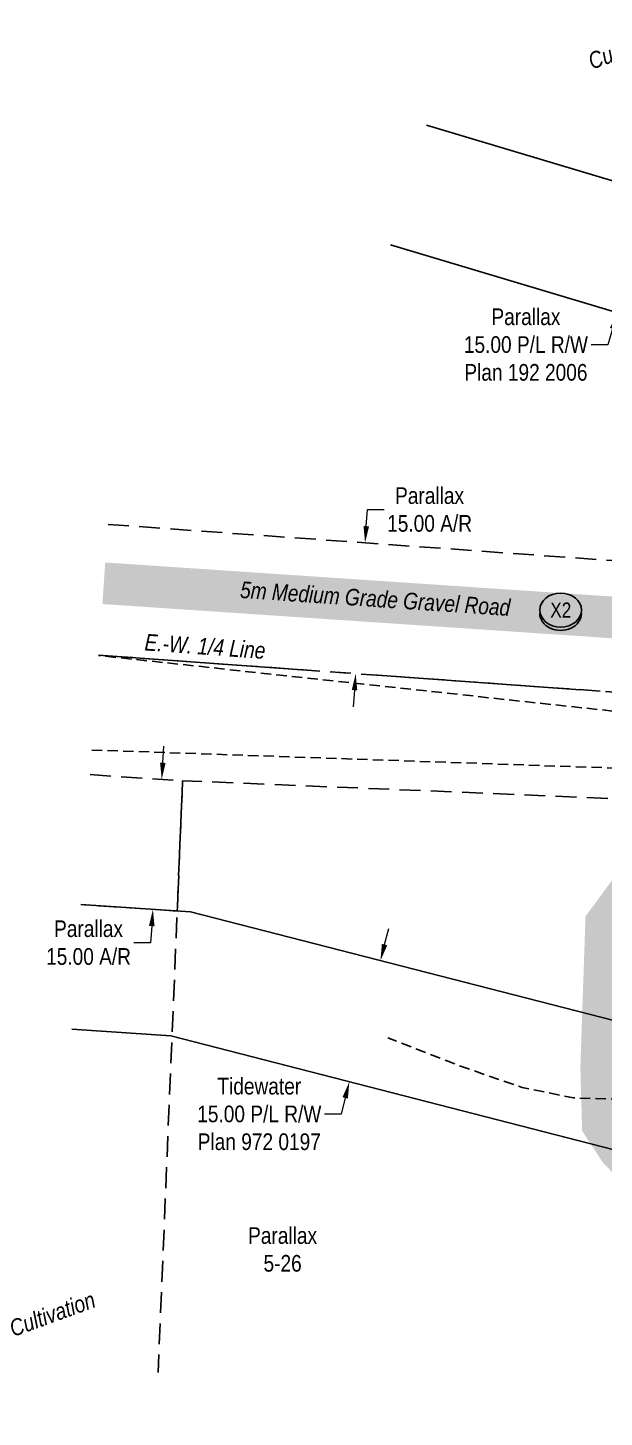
# Model space of a CAD drawing. Extents: x 297466 to 300921, y 5806509 to 5810209.
# Drawn here: x 298591 to 298937, y 5807051 to 5807885 of the extents above; entities that cross this region are included whole.
import ezdxf
from ezdxf.enums import TextEntityAlignment as Align

# ---------------------------------------------------------------- set-up
doc = ezdxf.new("R2010")
doc.units = 0
doc.header["$LTSCALE"] = 5
doc.header["$PDMODE"] = 35
doc.header["$PDSIZE"] = 0.5
for name, pattern in [('foc-ACCESSROAD', [3.75, 2.5, -1.25]), ('foc-QUARTERLINE', [33, 25, -3, 2, -3]), ('UG_PIPE', [1.875, 1.25, -0.625])]:
    doc.linetypes.add(name, pattern=pattern)
doc.layers.get('Defpoints').update_dxf_attribs({"color": 9})
for name, color, linetype in [('AS-PIPE-UG', 44, 'UG_PIPE'), ('AS-ROADS', 254, 'Continuous'), ('C-AR', 13, 'foc-ACCESSROAD'), ('C-RW', 13, 'Continuous'), ('C-WS', 13, 'foc-ACCESSROAD'), ('F-RW', 190, 'Continuous'), ('L-QSEC', 8, 'foc-QUARTERLINE'), ('P-CROSSINGS', 250, 'Continuous')]:
    doc.layers.add(name, color=color, linetype=linetype)
for name, color, linetype, lineweight in [('C-AR-T', 13, 'Continuous', 9), ('C-RW-T', 13, 'Continuous', 9), ('C-WS-T', 13, 'Continuous', 9), ('F-RW-T', 190, 'Continuous', 9), ('T-TEXT', 48, 'Continuous', 18)]:
    doc.layers.add(name, color=color, linetype=linetype, lineweight=lineweight)
doc.styles.add('175L', font='ARIALN.TTF', dxfattribs={"height": 20})
doc.styles.add('80CG', font='ARIALN.TTF', dxfattribs={"height": 10})
doc.styles.add('80L', font='ARIALN.TTF', dxfattribs={"height": 10})
doc.styles.add('80LS', font='ARIALNI.TTF', dxfattribs={"height": 10})
doc.styles.add('Crossing', font='ARIALN.TTF', dxfattribs={"height": 10})
doc.dimstyles.new('Compass 5 000', dxfattribs={"dimscale": 5, "dimtxt": 9, "dimasz": 2, "dimexe": 0.2, "dimexo": 0.0625, "dimgap": 0.5, "dimtad": 0, "dimtih": 1, "dimtoh": 1, "dimzin": 0, "dimdsep": 46, "dimtxsty": '80CG', "dimcen": 0.1, "dimse1": 1, "dimse2": 1, "dimclrd": 256, "dimclrt": 256, "dimaunit": 1, "dimadec": 4, "dimazin": 0, "dimtfac": 0.06, "dimtofl": 0, "dimtmove": 0, "dimatfit": 1, "dimfxl": 0.2, "dimtolj": 1, "dimtzin": 0, "dimlwd": -1, "dimarcsym": 0})

# ---------------------------------------------------------------- blocks, each defined once
blk = doc.blocks.new('*D407')
at = {"layer": 'Defpoints', "color": 0, "linetype": 'Continuous', "transparency": 16777216}
for p in [(298752.79, 5807337.63), (298734.14, 5807265), (298783.59, 5807252.31)]:
    blk.add_point(p, dxfattribs=at)
at = {"layer": 'F-RW-T', "transparency": 16777216}
for p, q in [((298804.72, 5807334.62), (298807.21, 5807344.31)), ((298781.1, 5807242.62), (298778.61, 5807232.93)), ((298778.61, 5807232.93), (298768.61, 5807232.93))]:
    blk.add_line(p, q, dxfattribs=at)
at = {"layer": 'F-RW-T', "linetype": 'Continuous', "transparency": 16777216}
for points in [[(298803.11, 5807335.04), (298806.34, 5807334.21), (298802.24, 5807324.94)], [(298779.48, 5807243.04), (298782.71, 5807242.21), (298783.59, 5807252.31)]]:
    blk.add_solid(points, dxfattribs=at)
at = {"layer": 'F-RW-T', "linetype": 'Continuous', "transparency": 16777216, "insert": (298729.53, 5807232.93), "char_height": 10, "attachment_point": 5, "style": '80CG'}
blk.add_mtext('\\A1;Tidewater\\P15.00 P/L R/W\\PPlan 972 0197', dxfattribs=at)
blk = doc.blocks.new('*D408')
at = {"layer": 'C-AR-T', "transparency": 16777216}
for p, q in [((298671.64, 5807443.74), (298672.32, 5807453.72)), ((298665.01, 5807345.74), (298664.33, 5807335.76)), ((298664.33, 5807335.76), (298654.33, 5807335.76))]:
    blk.add_line(p, q, dxfattribs=at)
at = {"layer": 'C-AR-T', "linetype": 'Continuous', "transparency": 16777216}
for points in [[(298669.98, 5807443.85), (298673.31, 5807443.63), (298670.97, 5807433.76)], [(298663.34, 5807345.85), (298666.67, 5807345.63), (298665.68, 5807355.72)]]:
    blk.add_solid(points, dxfattribs=at)
at = {"layer": 'Defpoints', "color": 0, "linetype": 'Continuous', "transparency": 16777216}
for p in [(298658.09, 5807434.64), (298652.8, 5807356.59), (298665.68, 5807355.72)]:
    blk.add_point(p, dxfattribs=at)
at = {"layer": 'C-AR-T', "linetype": 'Continuous', "transparency": 16777216, "insert": (298627.05, 5807335.76), "char_height": 10, "attachment_point": 5, "style": '80CG'}
blk.add_mtext('\\A1;Parallax\\P15.00 A/R', dxfattribs=at)
blk = doc.blocks.new('*D411')
at = {"layer": 'C-RW-T', "transparency": 16777216}
for p, q in [((298968.72, 5807795.23), (298971.58, 5807804.81)), ((298941.51, 5807704.21), (298938.65, 5807694.63)), ((298938.65, 5807694.63), (298928.65, 5807694.63))]:
    blk.add_line(p, q, dxfattribs=at)
at = {"layer": 'C-RW-T', "linetype": 'Continuous', "transparency": 16777216}
for points in [[(298967.12, 5807795.71), (298970.31, 5807794.75), (298965.85, 5807785.65)], [(298939.92, 5807704.69), (298943.11, 5807703.74), (298944.38, 5807713.79)]]:
    blk.add_solid(points, dxfattribs=at)
at = {"layer": 'Defpoints', "color": 0, "linetype": 'Continuous', "transparency": 16777216}
for p in [(298945.18, 5807791.83), (298923.7, 5807719.97), (298944.38, 5807713.79)]:
    blk.add_point(p, dxfattribs=at)
at = {"layer": 'C-RW-T', "linetype": 'Continuous', "transparency": 16777216, "insert": (298889.56, 5807694.63), "char_height": 10, "attachment_point": 5, "style": '80CG'}
blk.add_mtext('\\A1;Parallax\\P15.00 P/L R/W\\PPlan 192 2006', dxfattribs=at)
blk = doc.blocks.new('*D412')
at = {"layer": 'C-AR-T', "transparency": 16777216}
for p, q in [((298793.74, 5807585.69), (298794.45, 5807595.66)), ((298794.45, 5807595.66), (298804.45, 5807595.66)), ((298786.68, 5807487.25), (298785.96, 5807477.28))]:
    blk.add_line(p, q, dxfattribs=at)
at = {"layer": 'C-AR-T', "linetype": 'Continuous', "transparency": 16777216}
for points in [[(298792.08, 5807585.8), (298795.4, 5807585.57), (298793.02, 5807575.71)], [(298785.02, 5807487.37), (298788.34, 5807487.13), (298787.39, 5807497.23)]]:
    blk.add_solid(points, dxfattribs=at)
at = {"layer": 'Defpoints', "color": 0, "linetype": 'Continuous', "transparency": 16777216}
for p in [(298793.02, 5807575.71), (298802.91, 5807575), (298797.28, 5807496.52)]:
    blk.add_point(p, dxfattribs=at)
at = {"layer": 'C-AR-T', "linetype": 'Continuous', "transparency": 16777216, "insert": (298831.74, 5807595.66), "char_height": 10, "attachment_point": 5, "style": '80CG'}
blk.add_mtext('\\A1;Parallax\\P15.00 A/R', dxfattribs=at)
blk = doc.blocks.new('xing2')
h = blk.add_hatch(color=50)
h.dxf.hatch_style = 1
edge = h.paths.add_edge_path()
edge.add_ellipse((0, 0), major_axis=(-12.5, 0), ratio=0.816297, start_angle=0, end_angle=360)
h = blk.add_hatch(color=250)
h.dxf.hatch_style = 1
edge = h.paths.add_edge_path()
edge.add_ellipse((0, -2.05), major_axis=(-12.5, 0), ratio=0.816297, start_angle=0, end_angle=180)
edge.add_line((12.5, -2.05), (12.5, 0))
edge.add_ellipse((0, 0), major_axis=(-12.5, 0), ratio=0.816297, start_angle=0, end_angle=180, ccw=False)
edge.add_line((-12.5, 0), (-12.5, -2.05))
at = {"color": 250}
blk.add_ellipse((0, 0), major_axis=(-12.5, 0), ratio=0.816297, dxfattribs=at)
blk.add_ellipse((0, -2.05), major_axis=(-12.5, 0), ratio=0.816297, start_param=0, end_param=3.141593, dxfattribs=at)
at = {"color": 250, "style": 'Crossing'}
blk.add_attdef('CROSSING', text='', height=9, dxfattribs=at).set_placement((0.09, 0.02), align=Align.MIDDLE_CENTER)
at = {"color": 250, "style": 'Crossing', "flags": 1}
for tag, p in [('OWNER', (0.09, -12.49)), ('DESCRIPTION', (0.09, -25.77)), ('LOCATION', (0.09, -39.3)), ('DWG_REF', (0.09, -52.84))]:
    blk.add_attdef(tag, text='', height=9, dxfattribs=at).set_placement(p, align=Align.MIDDLE_CENTER)

msp = doc.modelspace()

# ---------------------------------------------------------------- hatches: boundary and pattern name
at = {"layer": 'AS-ROADS'}
h = msp.add_hatch(color=256, dxfattribs=at)
h.dxf.hatch_style = 1
h.paths.add_polyline_path([(299055.093, 5807523.336), (299023.642, 5807495.703), (299017.827, 5807465.913), (299015.362, 5807442.728), (299017.042, 5807355.443), (299023.512, 5807273.743), (299019.782, 5807234.468), (299005.657, 5807200.383), (298979.342, 5807177.798), (298948.957, 5807190.053), (298935.812, 5807203.728), (298923.302, 5807222.813), (298922.227, 5807260.843), (298925.322, 5807351.578), (298949.012, 5807383.708), (298971.432, 5807393.278), (298980.562, 5807406.953), (298987.477, 5807433.068), (298987.372, 5807492.123), (298971.131, 5807528.974)])

# ---------------------------------------------------------------- linework, layer by layer
at = {"layer": 'AS-PIPE-UG', "flags": 128}
for points in [[(299016.267, 5807466.673), (298633.102, 5807508.115)], [(298629.034, 5807451.393), (299014.192, 5807438.068)], [(298956.302, 5807241.623), (298918.107, 5807242.628), (298887.297, 5807248.883), (298851.542, 5807261.213), (298806.672, 5807278.708)]]:
    msp.add_lwpolyline(points, dxfattribs=at)
at = {"layer": 'AS-ROADS', "const_width": 24.999, "flags": 128}
msp.add_lwpolyline([(298636.212, 5807551.462), (299554.648, 5807489.794)], dxfattribs=at)
at = {"layer": 'C-AR', "flags": 128}
for points in [[(298638.745, 5807586.778), (299188.727, 5807547.327)], [(299551.258, 5807442.534), (298633.114, 5807508.274)], [(298627.973, 5807436.6), (298683.507, 5807432.978), (298680.265, 5807354.728), (298622.381, 5807358.649)]]:
    msp.add_lwpolyline(points, dxfattribs=at)
at = {"layer": 'C-RW', "flags": 128}
for points in [[(298829.788, 5807826.317), (299282.642, 5807690.968), (299567.612, 5807670.526)], [(299562.246, 5807595.722), (299269.059, 5807616.753), (298808.312, 5807754.462)]]:
    msp.add_lwpolyline(points, dxfattribs=at)
at = {"layer": 'C-WS', "flags": 128}
msp.add_lwpolyline([(299318.244, 5807051.008), (299332.952, 5807406.033), (298683.507, 5807432.978), (298668.797, 5807077.914)], dxfattribs=at)
at = {"layer": 'F-RW', "flags": 128}
msp.add_lwpolyline([(298617.016, 5807283.857), (298676.358, 5807279.838), (298998.618, 5807197.094), (299017.201, 5807269.791), (298688.287, 5807354.185), (298622.381, 5807358.649)], dxfattribs=at)
at = {"layer": 'L-QSEC'}
msp.add_line((298633.114, 5807508.274), (299551.258, 5807442.534), dxfattribs=at)

# ---------------------------------------------------------------- block references
at = {"layer": 'P-CROSSINGS', "xscale": 0.99994897, "yscale": 0.99994897, "zscale": 0.99994897}
msp.add_blockref('xing2', (298910.387, 5807535.389), dxfattribs=at).add_auto_attribs({'CROSSING': 'X2'})

# ---------------------------------------------------------------- texts
at = {"layer": 'C-WS-T', "insert": (298722.337, 5807165.032), "char_height": 9.99946, "attachment_point": 1, "style": '175L'}
msp.add_mtext_dynamic_manual_height_columns('\\pi0.48995;Parallax\\P\\pi9.73911;5-26', width=41.40063, gutter_width=99.995, heights=[0], dxfattribs=at)
at = {"layer": 'L-QSEC', "insert": (298660.828, 5807521.183), "char_height": 9.99946, "attachment_point": 1, "rotation": 355.904563, "style": '175L'}
msp.add_mtext_dynamic_manual_height_columns('\\pi0.32624;{\\fArial Narrow|b0|i1|c0|p34;E.-W. 1/4 Line}', width=72.40168, gutter_width=99.995, heights=[0], dxfattribs=at)
at = {"layer": 'T-TEXT', "char_height": 9.99949, "attachment_point": 1, "rotation": 20, "style": '80L'}
for insert in [(298925.268, 5807868.811), (298577.905, 5807108.282)]:
    msp.add_mtext_dynamic_manual_height_columns('\\pi0.61613;{\\fArial Narrow|b0|i1|c0|p34;Cultivation}', width=53.39878, gutter_width=47.498, heights=[0], dxfattribs=dict(at, insert=insert))
at = {"layer": 'T-TEXT', "linetype": 'Continuous', "insert": (298799.465, 5807547.212), "char_height": 9.99946, "width": 163.50181, "attachment_point": 2, "rotation": 356.158692, "style": '80LS'}
msp.add_mtext('5m Medium Grade Gravel Road', dxfattribs=at)

# ---------------------------------------------------------------- dimensions: what is measured, and where the dimension line sits
at = {"layer": 'C-AR-T', "linetype": 'Continuous'}
for base, p1, p2, angle, picture, middle in [((298793.023, 5807575.711), (298797.28, 5807496.519), (298802.91, 5807575.002), 85.897099, '*D412', (298831.735, 5807595.66)), ((298665.681, 5807355.716), (298658.088, 5807434.636), (298652.801, 5807356.589), 266.124526, '*D408', (298627.048, 5807335.762))]:
    dim = msp.add_linear_dim(base=base, p1=p1, p2=p2, angle=angle, text='Parallax\\P15.00 A/R', dimstyle='Compass 5 000', dxfattribs=at)
    dim.commit()
    dim.dimension.update_dxf_attribs({"geometry": picture, "text_midpoint": middle, "dimtype": 161})
at = {"layer": 'C-RW-T', "linetype": 'Continuous'}
dim = msp.add_linear_dim(base=(298944.377, 5807713.794), p1=(298945.18, 5807791.829), p2=(298923.704, 5807719.973), angle=253.359599, text='Parallax\\P15.00 P/L R/W\\PPlan 192 2006', dimstyle='Compass 5 000', dxfattribs=at)
dim.commit()
dim.dimension.update_dxf_attribs({"geometry": '*D411', "text_midpoint": (298889.564, 5807694.632), "dimtype": 161})
at = {"layer": 'F-RW-T', "linetype": 'Continuous'}
dim = msp.add_linear_dim(base=(298783.586, 5807252.306), p1=(298752.793, 5807337.634), p2=(298734.143, 5807265.001), angle=255.599715, text='Tidewater\\P15.00 P/L R/W\\PPlan 972 0197', dimstyle='Compass 5 000', dxfattribs=at)
dim.commit()
dim.dimension.update_dxf_attribs({"geometry": '*D407', "text_midpoint": (298729.526, 5807232.935), "dimtype": 161})

doc.saveas('drawing.dxf')
